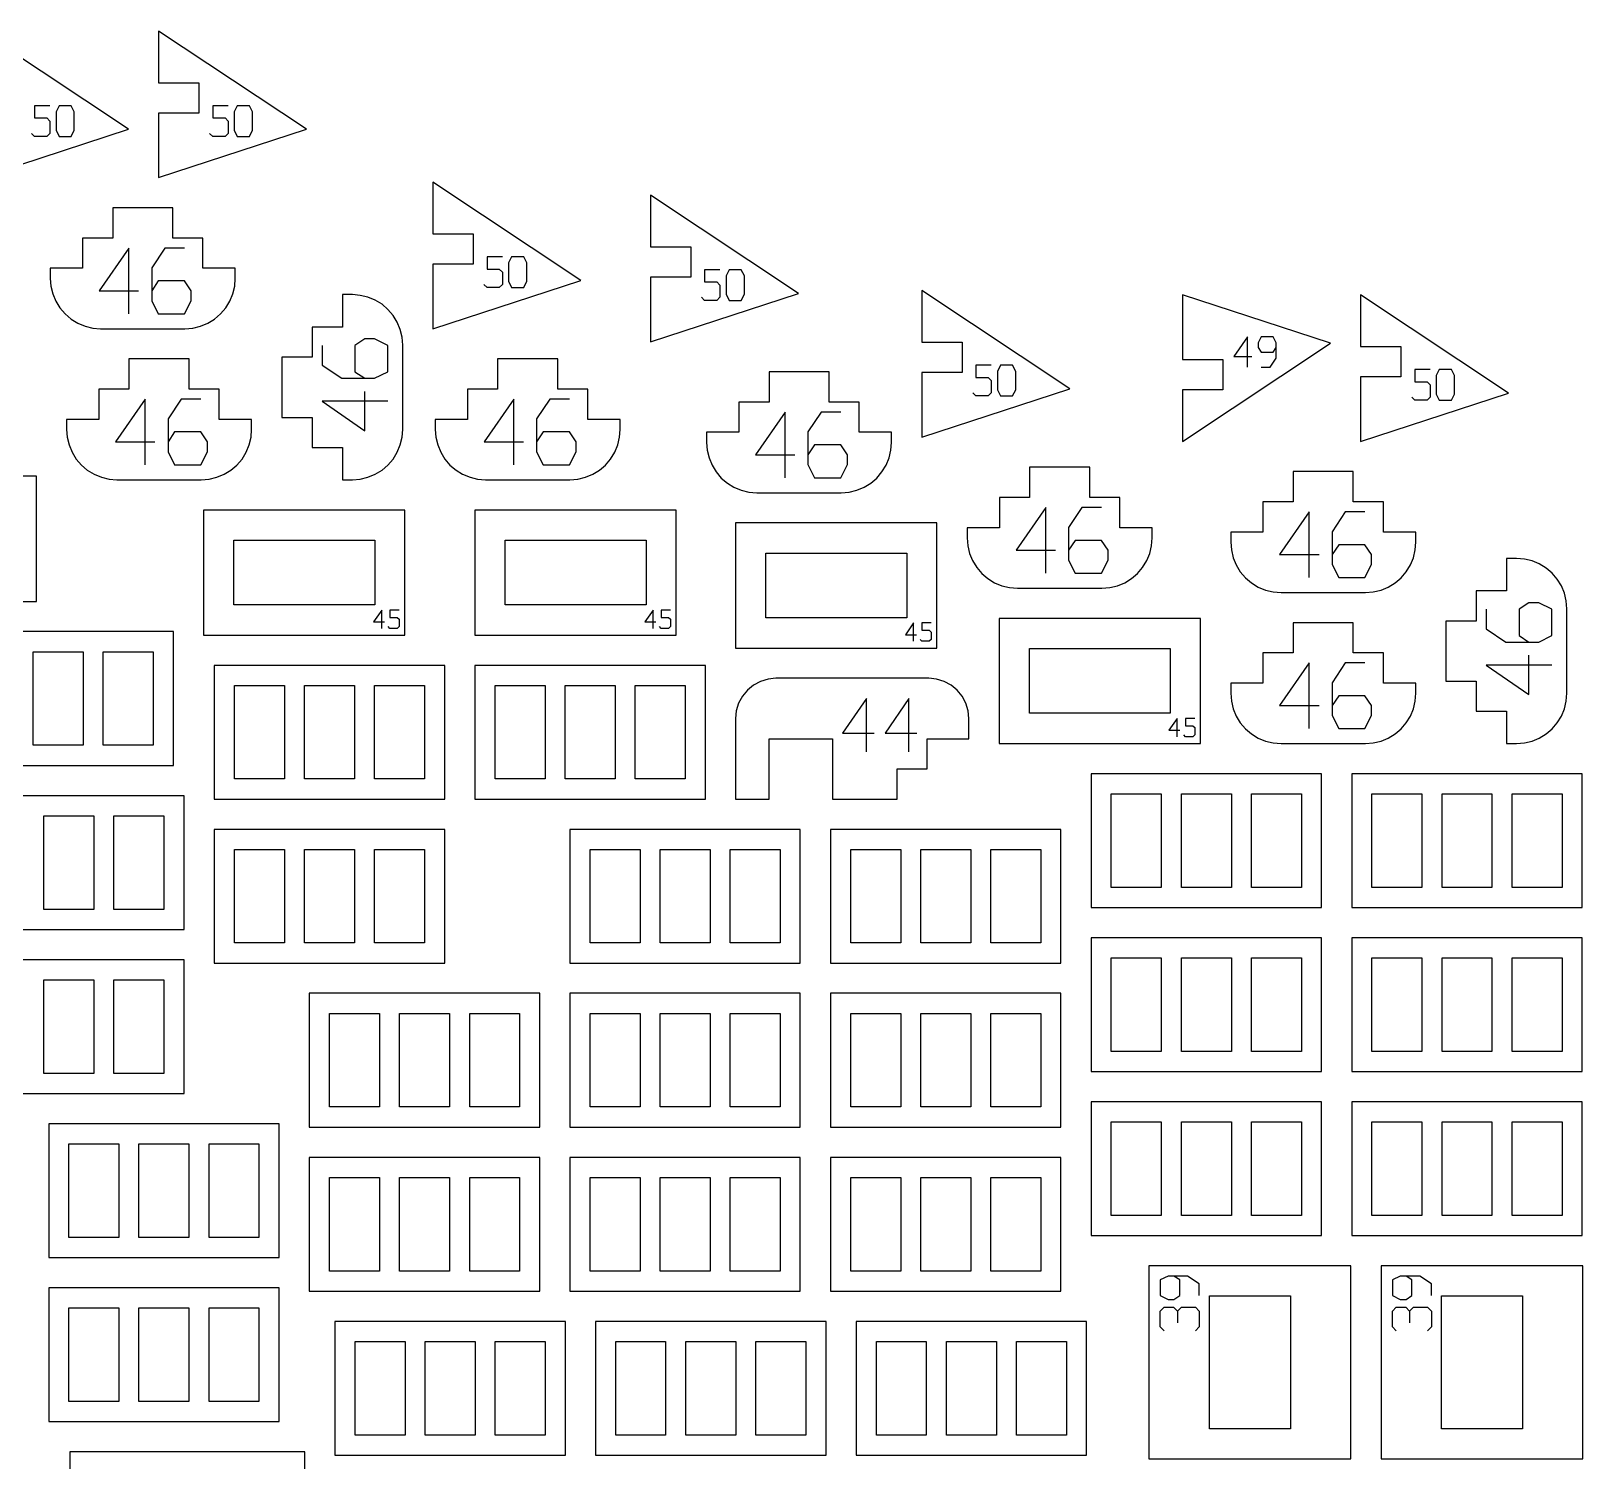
# Model space of a CAD drawing. Header units: millimetres. Extents: x 0 to 450, y 0 to 450.
# Drawn here: x 132.6 to 286.8, y 101.6 to 243.6 of the extents above; entities that cross this region are included whole.
import ezdxf

# ---------------------------------------------------------------- set-up
doc = ezdxf.new("R2010")
doc.units = ezdxf.units.MM
doc.layers.add('CUT', color=1, linetype='Continuous')
doc.layers.add('ENGRAVE', color=5, linetype='Continuous')

msp = doc.modelspace()

# ---------------------------------------------------------------- linework, layer by layer
at = {"layer": 'CUT'}
for p, q in [((142.31, 233.85), (127.61, 243.61)), ((145.31, 243.61), (145.31, 238.47)), ((160.01, 233.85), (145.31, 243.61)), ((145.31, 238.47), (149.31, 238.47)), ((149.31, 238.47), (149.31, 235.47)), ((145.31, 235.47), (145.31, 229.05)), ((149.31, 235.47), (145.31, 235.47)), ((127.61, 229.05), (142.31, 233.85)), ((145.31, 229.05), (160.01, 233.85)), ((172.56, 228.61), (172.56, 223.46)), ((187.26, 218.85), (172.56, 228.61)), ((194.17, 227.32), (194.17, 222.18)), ((208.87, 217.56), (194.17, 227.32)), ((140.75, 226.05), (140.75, 223.05)), ((146.72, 226.05), (140.75, 226.05)), ((146.72, 223.05), (146.72, 226.05)), ((137.75, 223.05), (137.75, 220.05)), ((140.75, 223.05), (137.75, 223.05)), ((149.72, 223.05), (146.72, 223.05)), ((149.72, 220.05), (149.72, 223.05)), ((172.56, 223.46), (176.56, 223.46)), ((176.56, 223.46), (176.56, 220.46)), ((194.17, 222.18), (198.17, 222.18)), ((198.17, 222.18), (198.17, 219.18)), ((172.56, 220.46), (172.56, 214.05)), ((176.56, 220.46), (172.56, 220.46)), ((134.55, 220.05), (134.55, 219.05)), ((137.75, 220.05), (134.55, 220.05)), ((134.55, 219.05), (134.61, 218.26)), ((152.93, 220.05), (149.72, 220.05)), ((152.87, 218.26), (152.93, 219.05)), ((152.93, 219.05), (152.93, 220.05)), ((194.17, 219.18), (194.17, 212.76)), ((198.17, 219.18), (194.17, 219.18)), ((134.61, 218.26), (134.8, 217.5)), ((134.8, 217.5), (135.1, 216.78)), ((152.39, 216.78), (152.69, 217.5)), ((152.69, 217.5), (152.87, 218.26)), ((164.56, 217.43), (163.56, 217.43)), ((163.56, 217.43), (163.56, 214.21)), ((165.34, 217.36), (164.56, 217.43)), ((166.1, 217.18), (165.34, 217.36)), ((172.56, 214.05), (187.26, 218.85)), ((194.17, 212.76), (208.87, 217.56)), ((221.12, 217.84), (221.12, 212.7)), ((235.82, 208.08), (221.12, 217.84)), ((247, 217.41), (247, 210.99)), ((261.7, 212.61), (247, 217.41)), ((264.7, 217.41), (264.7, 212.27)), ((279.4, 207.66), (264.7, 217.41)), ((135.1, 216.78), (135.51, 216.11)), ((135.51, 216.11), (136.02, 215.51)), ((151.47, 215.51), (151.98, 216.11)), ((151.98, 216.11), (152.39, 216.78)), ((166.83, 216.88), (166.1, 217.18)), ((167.5, 216.47), (166.83, 216.88)), ((168.09, 215.96), (167.5, 216.47)), ((168.6, 215.36), (168.09, 215.96)), ((136.02, 215.51), (136.61, 215)), ((136.61, 215), (137.28, 214.59)), ((137.28, 214.59), (138.01, 214.29)), ((138.01, 214.29), (138.77, 214.11)), ((148.71, 214.11), (149.48, 214.29)), ((149.48, 214.29), (150.2, 214.59)), ((150.2, 214.59), (150.87, 215)), ((150.87, 215), (151.47, 215.51)), ((169.01, 214.69), (168.6, 215.36)), ((169.31, 213.97), (169.01, 214.69)), ((138.77, 214.11), (139.55, 214.05)), ((139.55, 214.05), (147.93, 214.05)), ((147.93, 214.05), (148.71, 214.11)), ((163.56, 214.21), (160.56, 214.21)), ((160.56, 214.21), (160.56, 211.21)), ((169.5, 213.21), (169.31, 213.97)), ((169.56, 212.42), (169.5, 213.21)), ((160.56, 211.21), (157.55, 211.21)), ((157.55, 211.21), (157.55, 205.24)), ((169.56, 204.04), (169.56, 212.42)), ((221.12, 212.7), (225.12, 212.7)), ((225.12, 212.7), (225.12, 209.7)), ((247, 202.85), (261.7, 212.61)), ((264.7, 212.27), (268.7, 212.27)), ((268.7, 212.27), (268.7, 209.27)), ((142.37, 211.05), (142.37, 208.05)), ((148.34, 211.05), (142.37, 211.05)), ((148.34, 208.05), (148.34, 211.05)), ((178.98, 211.05), (178.98, 208.05)), ((184.95, 211.05), (178.98, 211.05)), ((184.95, 208.05), (184.95, 211.05)), ((205.94, 209.76), (205.94, 206.76)), ((211.9, 209.76), (205.94, 209.76)), ((211.9, 206.76), (211.9, 209.76)), ((221.12, 209.7), (221.12, 203.28)), ((225.12, 209.7), (221.12, 209.7)), ((247, 210.99), (251, 210.99)), ((251, 210.99), (251, 207.99)), ((264.7, 209.27), (264.7, 202.85)), ((268.7, 209.27), (264.7, 209.27)), ((139.37, 208.05), (139.37, 205.04)), ((142.37, 208.05), (139.37, 208.05)), ((151.34, 208.05), (148.34, 208.05)), ((151.34, 205.04), (151.34, 208.05)), ((175.98, 208.05), (175.98, 205.04)), ((178.98, 208.05), (175.98, 208.05)), ((187.95, 208.05), (184.95, 208.05)), ((187.95, 205.04), (187.95, 208.05)), ((202.93, 206.76), (202.93, 203.76)), ((205.94, 206.76), (202.93, 206.76)), ((214.9, 206.76), (211.9, 206.76)), ((214.9, 203.76), (214.9, 206.76)), ((221.12, 203.28), (235.82, 208.08)), ((247, 207.99), (247, 202.85)), ((251, 207.99), (247, 207.99)), ((264.7, 202.85), (279.4, 207.66)), ((136.17, 205.04), (136.17, 204.04)), ((139.37, 205.04), (136.17, 205.04)), ((154.55, 205.04), (151.34, 205.04)), ((154.55, 204.04), (154.55, 205.04)), ((157.55, 205.24), (160.56, 205.24)), ((160.56, 205.24), (160.56, 202.24)), ((172.78, 205.04), (172.78, 204.04)), ((175.98, 205.04), (172.78, 205.04)), ((191.17, 205.04), (187.95, 205.04)), ((191.17, 204.04), (191.17, 205.04)), ((136.17, 204.04), (136.23, 203.26)), ((154.49, 203.26), (154.55, 204.04)), ((169.5, 203.26), (169.56, 204.04)), ((172.78, 204.04), (172.85, 203.26)), ((191.1, 203.26), (191.17, 204.04)), ((199.73, 203.76), (199.73, 202.76)), ((202.93, 203.76), (199.73, 203.76)), ((218.12, 203.76), (214.9, 203.76)), ((218.12, 202.76), (218.12, 203.76)), ((136.23, 203.26), (136.42, 202.5)), ((136.42, 202.5), (136.72, 201.77)), ((154.01, 201.77), (154.31, 202.5)), ((154.31, 202.5), (154.49, 203.26)), ((160.56, 202.24), (163.56, 202.24)), ((163.56, 202.24), (163.56, 199.04)), ((169.01, 201.77), (169.31, 202.5)), ((169.31, 202.5), (169.5, 203.26)), ((172.85, 203.26), (173.03, 202.5)), ((173.03, 202.5), (173.33, 201.77)), ((190.62, 201.77), (190.92, 202.5)), ((190.92, 202.5), (191.1, 203.26)), ((199.73, 202.76), (199.8, 201.98)), ((199.8, 201.98), (199.98, 201.21)), ((217.87, 201.21), (218.05, 201.98)), ((218.05, 201.98), (218.12, 202.76)), ((136.72, 201.77), (137.13, 201.1)), ((137.13, 201.1), (137.64, 200.51)), ((137.64, 200.51), (138.23, 200)), ((152.49, 200), (153.09, 200.51)), ((153.09, 200.51), (153.6, 201.1)), ((153.6, 201.1), (154.01, 201.77)), ((167.5, 200), (168.09, 200.51)), ((168.09, 200.51), (168.6, 201.1)), ((168.6, 201.1), (169.01, 201.77)), ((173.33, 201.77), (173.74, 201.1)), ((173.74, 201.1), (174.25, 200.51)), ((174.25, 200.51), (174.85, 200)), ((189.1, 200), (189.7, 200.51)), ((189.7, 200.51), (190.21, 201.1)), ((190.21, 201.1), (190.62, 201.77)), ((199.98, 201.21), (200.28, 200.49)), ((200.28, 200.49), (200.69, 199.82)), ((217.16, 199.82), (217.57, 200.49)), ((217.57, 200.49), (217.87, 201.21)), ((133.17, 199.39), (113.17, 199.39)), ((133.17, 186.96), (133.17, 199.39)), ((138.23, 200), (138.9, 199.59)), ((138.9, 199.59), (139.63, 199.29)), ((139.63, 199.29), (140.39, 199.1)), ((140.39, 199.1), (141.17, 199.04)), ((141.17, 199.04), (149.55, 199.04)), ((149.55, 199.04), (150.34, 199.1)), ((150.34, 199.1), (151.1, 199.29)), ((151.1, 199.29), (151.82, 199.59)), ((151.82, 199.59), (152.49, 200)), ((163.56, 199.04), (164.56, 199.04)), ((164.56, 199.04), (165.34, 199.11)), ((165.34, 199.11), (166.1, 199.29)), ((166.1, 199.29), (166.83, 199.59)), ((166.83, 199.59), (167.5, 200)), ((174.85, 200), (175.51, 199.59)), ((175.51, 199.59), (176.24, 199.29)), ((176.24, 199.29), (177, 199.1)), ((177, 199.1), (177.78, 199.04)), ((177.78, 199.04), (186.16, 199.04)), ((186.16, 199.04), (186.95, 199.1)), ((186.95, 199.1), (187.71, 199.29)), ((187.71, 199.29), (188.44, 199.59)), ((188.44, 199.59), (189.1, 200)), ((200.69, 199.82), (201.2, 199.22)), ((201.2, 199.22), (201.8, 198.71)), ((216.05, 198.71), (216.65, 199.22)), ((216.65, 199.22), (217.16, 199.82)), ((231.82, 200.28), (231.82, 197.28)), ((237.79, 200.28), (231.82, 200.28)), ((237.79, 197.28), (237.79, 200.28)), ((258, 199.85), (258, 196.85)), ((263.97, 199.85), (258, 199.85)), ((263.97, 196.85), (263.97, 199.85)), ((201.8, 198.71), (202.46, 198.3)), ((202.46, 198.3), (203.19, 198)), ((203.19, 198), (203.95, 197.82)), ((203.95, 197.82), (204.74, 197.76)), ((204.74, 197.76), (213.12, 197.76)), ((213.12, 197.76), (213.9, 197.82)), ((213.9, 197.82), (214.66, 198)), ((214.66, 198), (215.39, 198.3)), ((215.39, 198.3), (216.05, 198.71)), ((149.78, 196.04), (149.78, 183.61)), ((169.78, 196.04), (149.78, 196.04)), ((169.78, 183.61), (169.78, 196.04)), ((176.73, 196.04), (176.73, 183.61)), ((196.73, 196.04), (176.73, 196.04)), ((196.73, 183.61), (196.73, 196.04)), ((228.82, 197.28), (228.82, 194.28)), ((231.82, 197.28), (228.82, 197.28)), ((240.79, 197.28), (237.79, 197.28)), ((240.79, 194.28), (240.79, 197.28)), ((255, 196.85), (255, 193.85)), ((258, 196.85), (255, 196.85)), ((266.97, 196.85), (263.97, 196.85)), ((266.97, 193.85), (266.97, 196.85)), ((202.62, 194.76), (202.62, 182.33)), ((222.62, 194.76), (202.62, 194.76)), ((222.62, 182.33), (222.62, 194.76)), ((225.62, 194.28), (225.62, 193.28)), ((228.82, 194.28), (225.62, 194.28)), ((244, 194.28), (240.79, 194.28)), ((244, 193.28), (244, 194.28)), ((152.78, 186.61), (152.78, 193.04)), ((152.78, 193.04), (166.78, 193.04)), ((166.78, 193.04), (166.78, 186.61)), ((179.73, 186.61), (179.73, 193.04)), ((179.73, 193.04), (193.73, 193.04)), ((193.73, 193.04), (193.73, 186.61)), ((225.62, 193.28), (225.68, 192.49)), ((243.94, 192.49), (244, 193.28)), ((251.8, 193.85), (251.8, 192.85)), ((255, 193.85), (251.8, 193.85)), ((251.8, 192.85), (251.86, 192.07)), ((270.18, 193.85), (266.97, 193.85)), ((270.12, 192.07), (270.18, 192.85)), ((270.18, 192.85), (270.18, 193.85)), ((205.62, 185.33), (205.62, 191.76)), ((205.62, 191.76), (219.62, 191.76)), ((219.62, 191.76), (219.62, 185.33)), ((225.68, 192.49), (225.86, 191.73)), ((225.86, 191.73), (226.16, 191.01)), ((243.46, 191.01), (243.76, 191.73)), ((243.76, 191.73), (243.94, 192.49)), ((251.86, 192.07), (252.04, 191.3)), ((252.04, 191.3), (252.34, 190.58)), ((269.64, 190.58), (269.94, 191.3)), ((269.94, 191.3), (270.12, 192.07)), ((280.18, 191.23), (279.18, 191.23)), ((279.18, 191.23), (279.18, 188.01)), ((280.97, 191.17), (280.18, 191.23)), ((281.73, 190.98), (280.97, 191.17)), ((226.16, 191.01), (226.57, 190.34)), ((226.57, 190.34), (227.08, 189.74)), ((227.08, 189.74), (227.68, 189.23)), ((241.94, 189.23), (242.54, 189.74)), ((242.54, 189.74), (243.05, 190.34)), ((243.05, 190.34), (243.46, 191.01)), ((252.34, 190.58), (252.75, 189.91)), ((252.75, 189.91), (253.26, 189.31)), ((268.72, 189.31), (269.23, 189.91)), ((269.23, 189.91), (269.64, 190.58)), ((282.45, 190.68), (281.73, 190.98)), ((283.12, 190.27), (282.45, 190.68)), ((283.72, 189.76), (283.12, 190.27)), ((284.23, 189.17), (283.72, 189.76)), ((227.68, 189.23), (228.35, 188.82)), ((228.35, 188.82), (229.08, 188.52)), ((229.08, 188.52), (229.84, 188.34)), ((229.84, 188.34), (230.62, 188.28)), ((230.62, 188.28), (239, 188.28)), ((239, 188.28), (239.78, 188.34)), ((239.78, 188.34), (240.55, 188.52)), ((240.55, 188.52), (241.27, 188.82)), ((241.27, 188.82), (241.94, 189.23)), ((253.26, 189.31), (253.86, 188.8)), ((253.86, 188.8), (254.53, 188.39)), ((254.53, 188.39), (255.26, 188.09)), ((255.26, 188.09), (256.02, 187.91)), ((265.96, 187.91), (266.73, 188.09)), ((266.73, 188.09), (267.45, 188.39)), ((267.45, 188.39), (268.12, 188.8)), ((268.12, 188.8), (268.72, 189.31)), ((284.64, 188.5), (284.23, 189.17)), ((284.94, 187.77), (284.64, 188.5)), ((113.17, 186.96), (133.17, 186.96)), ((166.78, 186.61), (152.78, 186.61)), ((193.73, 186.61), (179.73, 186.61)), ((256.02, 187.91), (256.8, 187.85)), ((256.8, 187.85), (265.18, 187.85)), ((265.18, 187.85), (265.96, 187.91)), ((279.18, 188.01), (276.18, 188.01)), ((276.18, 188.01), (276.18, 185.01)), ((285.12, 187.01), (284.94, 187.77)), ((285.18, 186.23), (285.12, 187.01)), ((219.62, 185.33), (205.62, 185.33)), ((228.8, 185.28), (228.8, 172.85)), ((248.8, 185.28), (228.8, 185.28)), ((248.8, 172.85), (248.8, 185.28)), ((276.18, 185.01), (273.18, 185.01)), ((273.18, 185.01), (273.18, 179.05)), ((285.18, 177.85), (285.18, 186.23)), ((146.78, 183.96), (123.89, 183.96)), ((146.78, 170.67), (146.78, 183.96)), ((149.78, 183.61), (169.78, 183.61)), ((176.73, 183.61), (196.73, 183.61)), ((258, 184.85), (258, 181.85)), ((263.97, 184.85), (258, 184.85)), ((263.97, 181.85), (263.97, 184.85)), ((132.86, 181.96), (137.82, 181.96)), ((132.86, 172.67), (132.86, 181.96)), ((137.82, 181.96), (137.82, 172.67)), ((139.82, 181.96), (144.78, 181.96)), ((139.82, 172.67), (139.82, 181.96)), ((144.78, 181.96), (144.78, 172.67)), ((202.62, 182.33), (222.62, 182.33)), ((231.8, 175.85), (231.8, 182.28)), ((231.8, 182.28), (245.8, 182.28)), ((245.8, 182.28), (245.8, 175.85)), ((173.73, 180.61), (150.84, 180.61)), ((150.84, 180.61), (150.84, 167.32)), ((173.73, 167.32), (173.73, 180.61)), ((199.62, 180.61), (176.73, 180.61)), ((176.73, 180.61), (176.73, 167.32)), ((199.62, 167.32), (199.62, 180.61)), ((255, 181.85), (255, 178.85)), ((258, 181.85), (255, 181.85)), ((266.97, 181.85), (263.97, 181.85)), ((266.97, 178.85), (266.97, 181.85)), ((205.09, 179.02), (204.39, 178.65)), ((205.84, 179.25), (205.09, 179.02)), ((206.62, 179.33), (205.84, 179.25)), ((221.8, 179.33), (206.62, 179.33)), ((222.58, 179.25), (221.8, 179.33)), ((223.33, 179.02), (222.58, 179.25)), ((224.02, 178.65), (223.33, 179.02)), ((251.8, 178.85), (251.8, 177.85)), ((255, 178.85), (251.8, 178.85)), ((270.18, 178.85), (266.97, 178.85)), ((270.18, 177.85), (270.18, 178.85)), ((273.18, 179.05), (276.18, 179.05)), ((276.18, 179.05), (276.18, 176.05)), ((152.85, 178.61), (157.81, 178.61)), ((152.85, 169.33), (152.85, 178.61)), ((157.81, 178.61), (157.81, 169.33)), ((159.81, 178.61), (164.77, 178.61)), ((159.81, 169.33), (159.81, 178.61)), ((164.77, 178.61), (164.77, 169.33)), ((166.77, 178.61), (171.73, 178.61)), ((166.77, 169.33), (166.77, 178.61)), ((171.73, 178.61), (171.73, 169.33)), ((178.73, 178.61), (183.69, 178.61)), ((178.73, 169.33), (178.73, 178.61)), ((183.69, 178.61), (183.69, 169.33)), ((185.69, 178.61), (190.65, 178.61)), ((185.69, 169.33), (185.69, 178.61)), ((190.65, 178.61), (190.65, 169.33)), ((192.65, 178.61), (197.62, 178.61)), ((192.65, 169.33), (192.65, 178.61)), ((197.62, 178.61), (197.62, 169.33)), ((203.29, 177.55), (202.92, 176.86)), ((203.79, 178.16), (203.29, 177.55)), ((204.39, 178.65), (203.79, 178.16)), ((224.62, 178.16), (224.02, 178.65)), ((225.12, 177.55), (224.62, 178.16)), ((225.49, 176.86), (225.12, 177.55)), ((251.8, 177.85), (251.86, 177.06)), ((270.12, 177.06), (270.18, 177.85)), ((285.12, 177.06), (285.18, 177.85)), ((202.69, 176.11), (202.62, 175.33)), ((202.92, 176.86), (202.69, 176.11)), ((225.72, 176.11), (225.49, 176.86)), ((225.8, 175.33), (225.72, 176.11)), ((245.8, 175.85), (231.8, 175.85)), ((251.86, 177.06), (252.04, 176.3)), ((252.04, 176.3), (252.34, 175.58)), ((269.64, 175.58), (269.94, 176.3)), ((269.94, 176.3), (270.12, 177.06)), ((276.18, 176.05), (279.18, 176.05)), ((279.18, 176.05), (279.18, 172.85)), ((284.64, 175.58), (284.94, 176.3)), ((284.94, 176.3), (285.12, 177.06)), ((202.62, 175.33), (202.62, 167.32)), ((225.8, 173.33), (225.8, 175.33)), ((252.34, 175.58), (252.75, 174.91)), ((252.75, 174.91), (253.26, 174.31)), ((253.26, 174.31), (253.86, 173.8)), ((268.12, 173.8), (268.72, 174.31)), ((268.72, 174.31), (269.23, 174.91)), ((269.23, 174.91), (269.64, 175.58)), ((283.12, 173.8), (283.72, 174.31)), ((283.72, 174.31), (284.23, 174.91)), ((284.23, 174.91), (284.64, 175.58)), ((137.82, 172.67), (132.86, 172.67)), ((144.78, 172.67), (139.82, 172.67)), ((205.96, 167.32), (205.96, 173.33)), ((205.96, 173.33), (212.23, 173.33)), ((212.23, 173.33), (212.23, 167.32)), ((221.66, 170.32), (221.66, 173.33)), ((221.66, 173.33), (225.8, 173.33)), ((228.8, 172.85), (248.8, 172.85)), ((253.86, 173.8), (254.53, 173.39)), ((254.53, 173.39), (255.26, 173.09)), ((255.26, 173.09), (256.02, 172.91)), ((256.02, 172.91), (256.8, 172.85)), ((256.8, 172.85), (265.18, 172.85)), ((265.18, 172.85), (265.96, 172.91)), ((265.96, 172.91), (266.73, 173.09)), ((266.73, 173.09), (267.45, 173.39)), ((267.45, 173.39), (268.12, 173.8)), ((279.18, 172.85), (280.18, 172.85)), ((280.18, 172.85), (280.97, 172.91)), ((280.97, 172.91), (281.73, 173.09)), ((281.73, 173.09), (282.45, 173.39)), ((282.45, 173.39), (283.12, 173.8)), ((123.89, 170.67), (146.78, 170.67)), ((218.66, 167.32), (218.66, 170.32)), ((218.66, 170.32), (221.66, 170.32)), ((260.83, 169.85), (237.94, 169.85)), ((237.94, 169.85), (237.94, 156.56)), ((260.83, 156.56), (260.83, 169.85)), ((286.71, 169.85), (263.83, 169.85)), ((263.83, 169.85), (263.83, 156.56)), ((286.71, 156.56), (286.71, 169.85)), ((157.81, 169.33), (152.85, 169.33)), ((164.77, 169.33), (159.81, 169.33)), ((171.73, 169.33), (166.77, 169.33)), ((183.69, 169.33), (178.73, 169.33)), ((190.65, 169.33), (185.69, 169.33)), ((197.62, 169.33), (192.65, 169.33)), ((147.84, 167.67), (124.96, 167.67)), ((147.84, 154.38), (147.84, 167.67)), ((150.84, 167.32), (173.73, 167.32)), ((176.73, 167.32), (199.62, 167.32)), ((202.62, 167.32), (205.96, 167.32)), ((212.23, 167.32), (218.66, 167.32)), ((239.94, 167.85), (244.9, 167.85)), ((239.94, 158.56), (239.94, 167.85)), ((244.9, 167.85), (244.9, 158.56)), ((246.9, 167.85), (251.86, 167.85)), ((246.9, 158.56), (246.9, 167.85)), ((251.86, 167.85), (251.86, 158.56)), ((253.86, 167.85), (258.83, 167.85)), ((253.86, 158.56), (253.86, 167.85)), ((258.83, 167.85), (258.83, 158.56)), ((265.83, 167.85), (270.79, 167.85)), ((265.83, 158.56), (265.83, 167.85)), ((270.79, 167.85), (270.79, 158.56)), ((272.79, 167.85), (277.75, 167.85)), ((272.79, 158.56), (272.79, 167.85)), ((277.75, 167.85), (277.75, 158.56)), ((279.75, 167.85), (284.71, 167.85)), ((279.75, 158.56), (279.75, 167.85)), ((284.71, 167.85), (284.71, 158.56)), ((133.92, 156.38), (133.92, 165.67)), ((133.92, 165.67), (138.88, 165.67)), ((138.88, 165.67), (138.88, 156.38)), ((140.88, 156.38), (140.88, 165.67)), ((140.88, 165.67), (145.84, 165.67)), ((145.84, 165.67), (145.84, 156.38)), ((150.84, 164.32), (150.84, 151.04)), ((173.73, 164.32), (150.84, 164.32)), ((173.73, 151.04), (173.73, 164.32)), ((186.17, 164.32), (186.17, 151.04)), ((209.05, 164.32), (186.17, 164.32)), ((209.05, 151.04), (209.05, 164.32)), ((212.05, 164.32), (212.05, 151.04)), ((234.94, 164.32), (212.05, 164.32)), ((234.94, 151.04), (234.94, 164.32)), ((152.85, 153.04), (152.85, 162.32)), ((152.85, 162.32), (157.81, 162.32)), ((157.81, 162.32), (157.81, 153.04)), ((159.81, 153.04), (159.81, 162.32)), ((159.81, 162.32), (164.77, 162.32)), ((164.77, 162.32), (164.77, 153.04)), ((166.77, 153.04), (166.77, 162.32)), ((166.77, 162.32), (171.73, 162.32)), ((171.73, 162.32), (171.73, 153.04)), ((188.17, 153.04), (188.17, 162.32)), ((188.17, 162.32), (193.13, 162.32)), ((193.13, 162.32), (193.13, 153.04)), ((195.13, 153.04), (195.13, 162.32)), ((195.13, 162.32), (200.09, 162.32)), ((200.09, 162.32), (200.09, 153.04)), ((202.09, 153.04), (202.09, 162.32)), ((202.09, 162.32), (207.05, 162.32)), ((207.05, 162.32), (207.05, 153.04)), ((214.06, 153.04), (214.06, 162.32)), ((214.06, 162.32), (219.02, 162.32)), ((219.02, 162.32), (219.02, 153.04)), ((221.02, 153.04), (221.02, 162.32)), ((221.02, 162.32), (225.98, 162.32)), ((225.98, 162.32), (225.98, 153.04)), ((227.98, 153.04), (227.98, 162.32)), ((227.98, 162.32), (232.94, 162.32)), ((232.94, 162.32), (232.94, 153.04)), ((244.9, 158.56), (239.94, 158.56)), ((251.86, 158.56), (246.9, 158.56)), ((258.83, 158.56), (253.86, 158.56)), ((270.79, 158.56), (265.83, 158.56)), ((277.75, 158.56), (272.79, 158.56)), ((284.71, 158.56), (279.75, 158.56)), ((138.88, 156.38), (133.92, 156.38)), ((145.84, 156.38), (140.88, 156.38)), ((237.94, 156.56), (260.83, 156.56)), ((263.83, 156.56), (286.71, 156.56)), ((124.96, 154.38), (147.84, 154.38)), ((157.81, 153.04), (152.85, 153.04)), ((164.77, 153.04), (159.81, 153.04)), ((171.73, 153.04), (166.77, 153.04)), ((193.13, 153.04), (188.17, 153.04)), ((200.09, 153.04), (195.13, 153.04)), ((207.05, 153.04), (202.09, 153.04)), ((219.02, 153.04), (214.06, 153.04)), ((225.98, 153.04), (221.02, 153.04)), ((232.94, 153.04), (227.98, 153.04)), ((237.94, 153.56), (237.94, 140.27)), ((260.83, 153.56), (237.94, 153.56)), ((260.83, 140.27), (260.83, 153.56)), ((263.83, 153.56), (263.83, 140.27)), ((286.71, 153.56), (263.83, 153.56)), ((286.71, 140.27), (286.71, 153.56)), ((147.84, 151.38), (124.96, 151.38)), ((147.84, 138.09), (147.84, 151.38)), ((239.94, 142.27), (239.94, 151.56)), ((239.94, 151.56), (244.9, 151.56)), ((244.9, 151.56), (244.9, 142.27)), ((246.9, 142.27), (246.9, 151.56)), ((246.9, 151.56), (251.86, 151.56)), ((251.86, 151.56), (251.86, 142.27)), ((253.86, 142.27), (253.86, 151.56)), ((253.86, 151.56), (258.83, 151.56)), ((258.83, 151.56), (258.83, 142.27)), ((265.83, 142.27), (265.83, 151.56)), ((265.83, 151.56), (270.79, 151.56)), ((270.79, 151.56), (270.79, 142.27)), ((272.79, 142.27), (272.79, 151.56)), ((272.79, 151.56), (277.75, 151.56)), ((277.75, 151.56), (277.75, 142.27)), ((279.75, 142.27), (279.75, 151.56)), ((279.75, 151.56), (284.71, 151.56)), ((284.71, 151.56), (284.71, 142.27)), ((150.84, 151.04), (173.73, 151.04)), ((186.17, 151.04), (209.05, 151.04)), ((212.05, 151.04), (234.94, 151.04)), ((133.92, 140.09), (133.92, 149.38)), ((133.92, 149.38), (138.88, 149.38)), ((138.88, 149.38), (138.88, 140.09)), ((140.88, 140.09), (140.88, 149.38)), ((140.88, 149.38), (145.84, 149.38)), ((145.84, 149.38), (145.84, 140.09)), ((160.28, 148.04), (160.28, 134.75)), ((183.17, 148.04), (160.28, 148.04)), ((183.17, 134.75), (183.17, 148.04)), ((186.17, 148.04), (186.17, 134.75)), ((209.05, 148.04), (186.17, 148.04)), ((209.05, 134.75), (209.05, 148.04)), ((212.05, 148.04), (212.05, 134.75)), ((234.94, 148.04), (212.05, 148.04)), ((234.94, 134.75), (234.94, 148.04)), ((162.28, 136.75), (162.28, 146.04)), ((162.28, 146.04), (167.25, 146.04)), ((167.25, 146.04), (167.25, 136.75)), ((169.25, 136.75), (169.25, 146.04)), ((169.25, 146.04), (174.21, 146.04)), ((174.21, 146.04), (174.21, 136.75)), ((176.21, 136.75), (176.21, 146.04)), ((176.21, 146.04), (181.17, 146.04)), ((181.17, 146.04), (181.17, 136.75)), ((188.17, 136.75), (188.17, 146.03)), ((188.17, 146.03), (193.13, 146.03)), ((193.13, 146.03), (193.13, 136.75)), ((195.13, 136.75), (195.13, 146.03)), ((195.13, 146.03), (200.09, 146.03)), ((200.09, 146.03), (200.09, 136.75)), ((202.09, 136.75), (202.09, 146.03)), ((202.09, 146.03), (207.05, 146.03)), ((207.05, 146.03), (207.05, 136.75)), ((214.06, 136.75), (214.06, 146.03)), ((214.06, 146.03), (219.02, 146.03)), ((219.02, 146.03), (219.02, 136.75)), ((221.02, 136.75), (221.02, 146.03)), ((221.02, 146.03), (225.98, 146.03)), ((225.98, 146.03), (225.98, 136.75)), ((227.98, 136.75), (227.98, 146.03)), ((227.98, 146.03), (232.94, 146.03)), ((232.94, 146.03), (232.94, 136.75)), ((244.9, 142.27), (239.94, 142.27)), ((251.86, 142.27), (246.9, 142.27)), ((258.83, 142.27), (253.86, 142.27)), ((270.79, 142.27), (265.83, 142.27)), ((277.75, 142.27), (272.79, 142.27)), ((284.71, 142.27), (279.75, 142.27)), ((138.88, 140.09), (133.92, 140.09)), ((145.84, 140.09), (140.88, 140.09)), ((237.94, 140.27), (260.83, 140.27)), ((263.83, 140.27), (286.71, 140.27)), ((124.96, 138.09), (147.84, 138.09)), ((237.94, 137.27), (237.94, 123.98)), ((260.83, 137.27), (237.94, 137.27)), ((260.83, 123.98), (260.83, 137.27)), ((263.83, 137.27), (263.83, 123.98)), ((286.71, 137.27), (263.83, 137.27)), ((286.71, 123.98), (286.71, 137.27)), ((167.25, 136.75), (162.28, 136.75)), ((174.21, 136.75), (169.25, 136.75)), ((181.17, 136.75), (176.21, 136.75)), ((193.13, 136.75), (188.17, 136.75)), ((200.09, 136.75), (195.13, 136.75)), ((207.05, 136.75), (202.09, 136.75)), ((219.02, 136.75), (214.06, 136.75)), ((225.98, 136.75), (221.02, 136.75)), ((232.94, 136.75), (227.98, 136.75)), ((134.4, 135.09), (134.4, 121.8)), ((157.28, 135.09), (134.4, 135.09)), ((157.28, 121.8), (157.28, 135.09)), ((160.28, 134.75), (183.17, 134.75)), ((186.17, 134.75), (209.05, 134.75)), ((212.05, 134.75), (234.94, 134.75)), ((239.94, 125.98), (239.94, 135.27)), ((239.94, 135.27), (244.9, 135.27)), ((244.9, 135.27), (244.9, 125.98)), ((246.9, 125.98), (246.9, 135.27)), ((246.9, 135.27), (251.86, 135.27)), ((251.86, 135.27), (251.86, 125.98)), ((253.86, 125.98), (253.86, 135.27)), ((253.86, 135.27), (258.83, 135.27)), ((258.83, 135.27), (258.83, 125.98)), ((265.83, 125.98), (265.83, 135.27)), ((265.83, 135.27), (270.79, 135.27)), ((270.79, 135.27), (270.79, 125.98)), ((272.79, 125.98), (272.79, 135.27)), ((272.79, 135.27), (277.75, 135.27)), ((277.75, 135.27), (277.75, 125.98)), ((279.75, 125.98), (279.75, 135.27)), ((279.75, 135.27), (284.71, 135.27)), ((284.71, 135.27), (284.71, 125.98)), ((136.4, 123.8), (136.4, 133.09)), ((136.4, 133.09), (141.36, 133.09)), ((141.36, 133.09), (141.36, 123.8)), ((143.36, 123.8), (143.36, 133.09)), ((143.36, 133.09), (148.32, 133.09)), ((148.32, 133.09), (148.32, 123.8)), ((150.32, 123.8), (150.32, 133.09)), ((150.32, 133.09), (155.28, 133.09)), ((155.28, 133.09), (155.28, 123.8)), ((160.28, 131.75), (160.28, 118.46)), ((183.17, 131.75), (160.28, 131.75)), ((183.17, 118.46), (183.17, 131.75)), ((186.17, 131.75), (186.17, 118.46)), ((209.05, 131.75), (186.17, 131.75)), ((209.05, 118.46), (209.05, 131.75)), ((212.05, 131.75), (212.05, 118.46)), ((234.94, 131.75), (212.05, 131.75)), ((234.94, 118.46), (234.94, 131.75)), ((162.28, 120.46), (162.28, 129.75)), ((162.28, 129.75), (167.25, 129.75)), ((167.25, 129.75), (167.25, 120.46)), ((169.25, 120.46), (169.25, 129.75)), ((169.25, 129.75), (174.21, 129.75)), ((174.21, 129.75), (174.21, 120.46)), ((176.21, 120.46), (176.21, 129.75)), ((176.21, 129.75), (181.17, 129.75)), ((181.17, 129.75), (181.17, 120.46)), ((188.17, 120.46), (188.17, 129.75)), ((188.17, 129.75), (193.13, 129.75)), ((193.13, 129.75), (193.13, 120.46)), ((195.13, 120.46), (195.13, 129.75)), ((195.13, 129.75), (200.09, 129.75)), ((200.09, 129.75), (200.09, 120.46)), ((202.09, 120.46), (202.09, 129.75)), ((202.09, 129.75), (207.05, 129.75)), ((207.05, 129.75), (207.05, 120.46)), ((214.06, 120.46), (214.06, 129.75)), ((214.06, 129.75), (219.02, 129.75)), ((219.02, 129.75), (219.02, 120.46)), ((221.02, 120.46), (221.02, 129.75)), ((221.02, 129.75), (225.98, 129.75)), ((225.98, 129.75), (225.98, 120.46)), ((227.98, 120.46), (227.98, 129.75)), ((227.98, 129.75), (232.94, 129.75)), ((232.94, 129.75), (232.94, 120.46)), ((244.9, 125.98), (239.94, 125.98)), ((251.86, 125.98), (246.9, 125.98)), ((258.83, 125.98), (253.86, 125.98)), ((270.79, 125.98), (265.83, 125.98)), ((277.75, 125.98), (272.79, 125.98)), ((284.71, 125.98), (279.75, 125.98)), ((141.36, 123.8), (136.4, 123.8)), ((148.32, 123.8), (143.36, 123.8)), ((155.28, 123.8), (150.32, 123.8)), ((237.94, 123.98), (260.83, 123.98)), ((263.83, 123.98), (286.71, 123.98)), ((134.4, 121.8), (157.28, 121.8)), ((167.25, 120.46), (162.28, 120.46)), ((174.21, 120.46), (169.25, 120.46)), ((181.17, 120.46), (176.21, 120.46)), ((193.13, 120.46), (188.17, 120.46)), ((200.09, 120.46), (195.13, 120.46)), ((207.05, 120.46), (202.09, 120.46)), ((219.02, 120.46), (214.06, 120.46)), ((225.98, 120.46), (221.02, 120.46)), ((232.94, 120.46), (227.98, 120.46)), ((263.73, 120.98), (243.68, 120.98)), ((243.68, 120.98), (243.68, 101.8)), ((263.73, 101.8), (263.73, 120.98)), ((286.78, 120.98), (266.73, 120.98)), ((266.73, 120.98), (266.73, 101.8)), ((286.78, 101.8), (286.78, 120.98)), ((134.4, 118.8), (134.4, 105.51)), ((157.28, 118.8), (134.4, 118.8)), ((157.28, 105.51), (157.28, 118.8)), ((160.28, 118.46), (183.17, 118.46)), ((186.17, 118.46), (209.05, 118.46)), ((212.05, 118.46), (234.94, 118.46)), ((249.68, 117.98), (257.73, 117.98)), ((249.68, 104.8), (249.68, 117.98)), ((257.73, 117.98), (257.73, 104.8)), ((272.73, 117.98), (280.79, 117.98)), ((272.73, 104.8), (272.73, 117.98)), ((280.79, 117.98), (280.79, 104.8)), ((136.4, 107.51), (136.4, 116.8)), ((136.4, 116.8), (141.36, 116.8)), ((141.36, 116.8), (141.36, 107.51)), ((143.36, 107.51), (143.36, 116.8)), ((143.36, 116.8), (148.32, 116.8)), ((148.32, 116.8), (148.32, 107.51)), ((150.32, 107.51), (150.32, 116.8)), ((150.32, 116.8), (155.28, 116.8)), ((155.28, 116.8), (155.28, 107.51)), ((162.83, 115.46), (162.83, 102.17)), ((185.71, 115.46), (162.83, 115.46)), ((185.71, 102.17), (185.71, 115.46)), ((188.71, 115.46), (188.71, 102.17)), ((211.6, 115.46), (188.71, 115.46)), ((211.6, 102.17), (211.6, 115.46)), ((214.6, 115.46), (214.6, 102.17)), ((237.48, 115.46), (214.6, 115.46)), ((237.48, 102.17), (237.48, 115.46)), ((164.83, 104.17), (164.83, 113.46)), ((164.83, 113.46), (169.79, 113.46)), ((169.79, 113.46), (169.79, 104.17)), ((171.79, 104.17), (171.79, 113.46)), ((171.79, 113.46), (176.75, 113.46)), ((176.75, 113.46), (176.75, 104.17)), ((178.75, 104.17), (178.75, 113.46)), ((178.75, 113.46), (183.71, 113.46)), ((183.71, 113.46), (183.71, 104.17)), ((190.71, 104.17), (190.71, 113.46)), ((190.71, 113.46), (195.67, 113.46)), ((195.67, 113.46), (195.67, 104.17)), ((197.68, 104.17), (197.68, 113.46)), ((197.68, 113.46), (202.64, 113.46)), ((202.64, 113.46), (202.64, 104.17)), ((204.64, 104.17), (204.64, 113.46)), ((204.64, 113.46), (209.6, 113.46)), ((209.6, 113.46), (209.6, 104.17)), ((216.6, 104.17), (216.6, 113.46)), ((216.6, 113.46), (221.56, 113.46)), ((221.56, 113.46), (221.56, 104.17)), ((223.56, 104.17), (223.56, 113.46)), ((223.56, 113.46), (228.52, 113.46)), ((228.52, 113.46), (228.52, 104.17)), ((230.52, 104.17), (230.52, 113.46)), ((230.52, 113.46), (235.48, 113.46)), ((235.48, 113.46), (235.48, 104.17)), ((141.36, 107.51), (136.4, 107.51)), ((148.32, 107.51), (143.36, 107.51)), ((155.28, 107.51), (150.32, 107.51)), ((134.4, 105.51), (157.28, 105.51)), ((169.79, 104.17), (164.83, 104.17)), ((176.75, 104.17), (171.79, 104.17)), ((183.71, 104.17), (178.75, 104.17)), ((195.67, 104.17), (190.71, 104.17)), ((202.64, 104.17), (197.68, 104.17)), ((209.6, 104.17), (204.64, 104.17)), ((221.56, 104.17), (216.6, 104.17)), ((228.52, 104.17), (223.56, 104.17)), ((235.48, 104.17), (230.52, 104.17)), ((257.73, 104.8), (249.68, 104.8)), ((280.79, 104.8), (272.73, 104.8)), ((136.49, 102.51), (136.49, 79.63)), ((159.83, 102.51), (136.49, 102.51)), ((159.83, 79.63), (159.83, 102.51)), ((162.83, 102.17), (185.71, 102.17)), ((188.71, 102.17), (211.6, 102.17)), ((214.6, 102.17), (237.48, 102.17)), ((243.68, 101.8), (263.73, 101.8)), ((266.73, 101.8), (286.78, 101.8))]:
    msp.add_line(p, q, dxfattribs=at)
at = {"layer": 'ENGRAVE'}
for p, q in [((134.51, 236.19), (132.99, 236.19)), ((132.99, 236.19), (132.99, 234.98)), ((135.42, 236.19), (135.12, 235.58)), ((136.64, 236.19), (135.42, 236.19)), ((136.94, 235.58), (136.64, 236.19)), ((152.21, 236.19), (150.69, 236.19)), ((150.69, 236.19), (150.69, 234.98)), ((153.12, 236.19), (152.82, 235.58)), ((154.34, 236.19), (153.12, 236.19)), ((154.64, 235.58), (154.34, 236.19)), ((132.99, 234.98), (134.2, 234.98)), ((134.2, 234.98), (134.51, 234.67)), ((134.51, 234.67), (134.51, 233.45)), ((135.12, 235.58), (135.12, 233.76)), ((136.94, 233.76), (136.94, 235.58)), ((150.69, 234.98), (151.91, 234.98)), ((151.91, 234.98), (152.21, 234.67)), ((152.21, 234.67), (152.21, 233.45)), ((152.82, 235.58), (152.82, 233.76)), ((154.64, 233.76), (154.64, 235.58)), ((132.99, 233.15), (132.68, 233.45)), ((134.2, 233.15), (132.99, 233.15)), ((134.51, 233.45), (134.2, 233.15)), ((135.12, 233.76), (135.42, 233.15)), ((135.42, 233.15), (136.64, 233.15)), ((136.64, 233.15), (136.94, 233.76)), ((150.69, 233.15), (150.38, 233.45)), ((151.91, 233.15), (150.69, 233.15)), ((152.21, 233.45), (151.91, 233.15)), ((152.82, 233.76), (153.12, 233.15)), ((153.12, 233.15), (154.34, 233.15)), ((154.34, 233.15), (154.64, 233.76)), ((142.35, 222.05), (139.41, 217.81)), ((142.35, 215.53), (142.35, 222.05)), ((145.93, 222.05), (144.63, 220.09)), ((147.89, 222.05), (145.93, 222.05)), ((179.46, 221.19), (177.94, 221.19)), ((177.94, 221.19), (177.94, 219.97)), ((180.37, 221.19), (180.06, 220.58)), ((180.06, 220.58), (180.06, 218.76)), ((181.58, 221.19), (180.37, 221.19)), ((181.89, 220.58), (181.58, 221.19)), ((181.89, 218.76), (181.89, 220.58)), ((144.63, 220.09), (144.63, 216.83)), ((177.94, 219.97), (179.15, 219.97)), ((179.15, 219.97), (179.46, 219.67)), ((179.46, 219.67), (179.46, 218.45)), ((201.06, 219.9), (199.54, 219.9)), ((199.54, 219.9), (199.54, 218.69)), ((201.98, 219.9), (201.67, 219.29)), ((201.67, 219.29), (201.67, 217.47)), ((203.19, 219.9), (201.98, 219.9)), ((203.5, 219.29), (203.19, 219.9)), ((203.5, 217.47), (203.5, 219.29)), ((139.41, 217.81), (143.32, 217.81)), ((145.28, 218.79), (144.63, 217.81)), ((147.89, 218.79), (145.28, 218.79)), ((148.54, 217.81), (147.89, 218.79)), ((148.54, 216.83), (148.54, 217.81)), ((177.94, 218.15), (177.63, 218.45)), ((179.15, 218.15), (177.94, 218.15)), ((179.46, 218.45), (179.15, 218.15)), ((180.06, 218.76), (180.37, 218.15)), ((180.37, 218.15), (181.58, 218.15)), ((181.58, 218.15), (181.89, 218.76)), ((199.54, 218.69), (200.76, 218.69)), ((200.76, 218.69), (201.06, 218.38)), ((201.06, 218.38), (201.06, 217.17)), ((201.67, 217.47), (201.98, 216.86)), ((203.19, 216.86), (203.5, 217.47)), ((144.63, 216.83), (145.28, 215.53)), ((147.89, 215.53), (148.54, 216.83)), ((199.54, 216.86), (199.24, 217.17)), ((200.76, 216.86), (199.54, 216.86)), ((201.06, 217.17), (200.76, 216.86)), ((201.98, 216.86), (203.19, 216.86)), ((145.28, 215.53), (147.89, 215.53)), ((165.79, 213.03), (164.81, 212.38)), ((166.77, 213.03), (165.79, 213.03)), ((168.07, 212.38), (166.77, 213.03)), ((253.45, 213.24), (252.1, 211.28)), ((253.45, 210.23), (253.45, 213.24)), ((254.81, 213.24), (254.51, 212.64)), ((256.01, 213.24), (254.81, 213.24)), ((256.31, 212.64), (256.01, 213.24)), ((161.56, 212.38), (161.56, 210.42)), ((164.81, 212.38), (164.81, 209.77)), ((168.07, 209.77), (168.07, 212.38)), ((252.1, 211.28), (253.9, 211.28)), ((254.51, 212.64), (254.51, 212.18)), ((254.51, 212.18), (254.81, 211.73)), ((254.81, 211.73), (256.01, 211.73)), ((256.01, 211.73), (256.31, 212.18)), ((256.31, 211.13), (256.31, 212.64)), ((161.56, 210.42), (163.51, 209.12)), ((164.81, 209.77), (165.79, 209.12)), ((166.77, 209.12), (168.07, 209.77)), ((228.02, 210.42), (226.49, 210.42)), ((226.49, 210.42), (226.49, 209.21)), ((228.93, 210.42), (228.62, 209.81)), ((228.62, 209.81), (228.62, 207.99)), ((230.14, 210.42), (228.93, 210.42)), ((230.45, 209.81), (230.14, 210.42)), ((230.45, 207.99), (230.45, 209.81)), ((254.81, 210.23), (255.71, 210.23)), ((255.71, 210.23), (256.31, 211.13)), ((271.6, 209.99), (270.08, 209.99)), ((270.08, 209.99), (270.08, 208.78)), ((272.51, 209.99), (272.21, 209.39)), ((273.73, 209.99), (272.51, 209.99)), ((274.03, 209.39), (273.73, 209.99)), ((163.51, 209.12), (166.77, 209.12)), ((226.49, 209.21), (227.71, 209.21)), ((227.71, 209.21), (228.02, 208.9)), ((228.02, 208.9), (228.02, 207.68)), ((270.08, 208.78), (271.3, 208.78)), ((271.3, 208.78), (271.6, 208.47)), ((271.6, 208.47), (271.6, 207.26)), ((272.21, 209.39), (272.21, 207.56)), ((274.03, 207.56), (274.03, 209.39)), ((143.97, 207.04), (141.04, 202.81)), ((143.97, 200.53), (143.97, 207.04)), ((147.55, 207.04), (146.25, 205.09)), ((149.51, 207.04), (147.55, 207.04)), ((168.07, 206.84), (161.56, 206.84)), ((161.56, 206.84), (165.79, 203.91)), ((165.79, 203.91), (165.79, 207.82)), ((180.58, 207.04), (177.65, 202.81)), ((180.58, 200.53), (180.58, 207.04)), ((184.16, 207.04), (182.86, 205.09)), ((186.12, 207.04), (184.16, 207.04)), ((226.49, 207.38), (226.19, 207.68)), ((227.71, 207.38), (226.49, 207.38)), ((228.02, 207.68), (227.71, 207.38)), ((228.62, 207.99), (228.93, 207.38)), ((228.93, 207.38), (230.14, 207.38)), ((230.14, 207.38), (230.45, 207.99)), ((270.08, 206.95), (269.78, 207.26)), ((271.3, 206.95), (270.08, 206.95)), ((271.6, 207.26), (271.3, 206.95)), ((272.21, 207.56), (272.51, 206.95)), ((272.51, 206.95), (273.73, 206.95)), ((273.73, 206.95), (274.03, 207.56)), ((146.25, 205.09), (146.25, 201.83)), ((182.86, 205.09), (182.86, 201.83)), ((207.53, 205.76), (204.6, 201.52)), ((207.53, 199.24), (207.53, 205.76)), ((211.11, 205.76), (209.81, 203.8)), ((213.07, 205.76), (211.11, 205.76)), ((146.9, 203.79), (146.25, 202.81)), ((149.51, 203.79), (146.9, 203.79)), ((150.16, 202.81), (149.51, 203.79)), ((183.51, 203.79), (182.86, 202.81)), ((186.12, 203.79), (183.51, 203.79)), ((186.77, 202.81), (186.12, 203.79)), ((209.81, 203.8), (209.81, 200.55)), ((141.04, 202.81), (144.95, 202.81)), ((150.16, 201.83), (150.16, 202.81)), ((177.65, 202.81), (181.56, 202.81)), ((186.77, 201.83), (186.77, 202.81)), ((210.46, 202.5), (209.81, 201.52)), ((213.07, 202.5), (210.46, 202.5)), ((213.72, 201.52), (213.07, 202.5)), ((146.25, 201.83), (146.9, 200.53)), ((146.9, 200.53), (149.51, 200.53)), ((149.51, 200.53), (150.16, 201.83)), ((182.86, 201.83), (183.51, 200.53)), ((183.51, 200.53), (186.12, 200.53)), ((186.12, 200.53), (186.77, 201.83)), ((204.6, 201.52), (208.51, 201.52)), ((209.81, 200.55), (210.46, 199.24)), ((213.07, 199.24), (213.72, 200.55)), ((213.72, 200.55), (213.72, 201.52)), ((210.46, 199.24), (213.07, 199.24)), ((233.42, 196.28), (230.48, 192.04)), ((233.42, 189.76), (233.42, 196.28)), ((237, 196.28), (235.7, 194.32)), ((238.95, 196.28), (237, 196.28)), ((259.6, 195.85), (256.66, 191.61)), ((259.6, 189.33), (259.6, 195.85)), ((263.18, 195.85), (261.88, 193.89)), ((265.13, 195.85), (263.18, 195.85)), ((235.7, 194.32), (235.7, 191.06)), ((236.35, 193.02), (235.7, 192.04)), ((238.95, 193.02), (236.35, 193.02)), ((239.61, 192.04), (238.95, 193.02)), ((261.88, 193.89), (261.88, 190.64)), ((230.48, 192.04), (234.39, 192.04)), ((239.61, 191.06), (239.61, 192.04)), ((256.66, 191.61), (260.57, 191.61)), ((262.53, 192.59), (261.88, 191.61)), ((265.13, 192.59), (262.53, 192.59)), ((265.79, 191.61), (265.13, 192.59)), ((265.79, 190.64), (265.79, 191.61)), ((235.7, 191.06), (236.35, 189.76)), ((236.35, 189.76), (238.95, 189.76)), ((238.95, 189.76), (239.61, 191.06)), ((261.88, 190.64), (262.53, 189.33)), ((265.13, 189.33), (265.79, 190.64)), ((262.53, 189.33), (265.13, 189.33)), ((281.42, 186.83), (280.44, 186.18)), ((282.4, 186.83), (281.42, 186.83)), ((283.7, 186.18), (282.4, 186.83)), ((167.47, 186.11), (166.64, 184.92)), ((167.47, 184.28), (167.47, 186.11)), ((169.21, 186.11), (168.29, 186.11)), ((168.29, 186.11), (168.29, 185.38)), ((168.29, 185.38), (169.02, 185.38)), ((169.02, 185.38), (169.21, 185.2)), ((169.21, 185.2), (169.21, 184.47)), ((194.42, 186.11), (193.6, 184.92)), ((194.42, 184.28), (194.42, 186.11)), ((196.16, 186.11), (195.24, 186.11)), ((195.24, 186.11), (195.24, 185.38)), ((195.24, 185.38), (195.97, 185.38)), ((195.97, 185.38), (196.16, 185.2)), ((196.16, 185.2), (196.16, 184.47)), ((277.18, 186.18), (277.18, 184.23)), ((280.44, 186.18), (280.44, 183.57)), ((283.7, 183.57), (283.7, 186.18)), ((166.64, 184.92), (167.74, 184.92)), ((168.29, 184.28), (168.11, 184.47)), ((169.02, 184.28), (168.29, 184.28)), ((169.21, 184.47), (169.02, 184.28)), ((193.6, 184.92), (194.69, 184.92)), ((195.24, 184.28), (195.06, 184.47)), ((195.97, 184.28), (195.24, 184.28)), ((196.16, 184.47), (195.97, 184.28)), ((220.3, 184.83), (219.48, 183.64)), ((219.48, 183.64), (220.58, 183.64)), ((220.3, 183), (220.3, 184.83)), ((222.04, 184.83), (221.13, 184.83)), ((221.13, 184.83), (221.13, 184.1)), ((221.13, 184.1), (221.86, 184.1)), ((221.86, 184.1), (222.04, 183.91)), ((222.04, 183.91), (222.04, 183.18)), ((277.18, 184.23), (279.14, 182.92)), ((280.44, 183.57), (281.42, 182.92)), ((282.4, 182.92), (283.7, 183.57)), ((221.13, 183), (220.95, 183.18)), ((221.86, 183), (221.13, 183)), ((222.04, 183.18), (221.86, 183)), ((279.14, 182.92), (282.4, 182.92)), ((259.6, 180.85), (256.66, 176.61)), ((259.6, 174.33), (259.6, 180.85)), ((263.18, 180.85), (261.88, 178.89)), ((265.13, 180.85), (263.18, 180.85)), ((283.7, 180.64), (277.18, 180.64)), ((277.18, 180.64), (281.42, 177.71)), ((281.42, 177.71), (281.42, 181.62)), ((261.88, 178.89), (261.88, 175.63)), ((215.61, 177.32), (213.23, 173.89)), ((215.61, 172.04), (215.61, 177.32)), ((219.84, 177.32), (217.46, 173.89)), ((219.84, 172.04), (219.84, 177.32)), ((262.53, 177.59), (261.88, 176.61)), ((265.13, 177.59), (262.53, 177.59)), ((265.79, 176.61), (265.13, 177.59)), ((256.66, 176.61), (260.57, 176.61)), ((265.79, 175.63), (265.79, 176.61)), ((246.48, 175.35), (245.66, 174.16)), ((246.48, 173.52), (246.48, 175.35)), ((248.22, 175.35), (247.31, 175.35)), ((247.31, 175.35), (247.31, 174.61)), ((247.31, 174.61), (248.04, 174.61)), ((248.04, 174.61), (248.22, 174.43)), ((248.22, 174.43), (248.22, 173.7)), ((261.88, 175.63), (262.53, 174.33)), ((262.53, 174.33), (265.13, 174.33)), ((265.13, 174.33), (265.79, 175.63)), ((213.23, 173.89), (216.4, 173.89)), ((217.46, 173.89), (220.63, 173.89)), ((245.66, 174.16), (246.76, 174.16)), ((247.31, 173.52), (247.13, 173.7)), ((248.04, 173.52), (247.31, 173.52)), ((248.22, 173.7), (248.04, 173.52)), ((245.58, 119.96), (244.8, 119.57)), ((244.8, 119.57), (244.8, 118.02)), ((247.52, 119.96), (245.58, 119.96)), ((246.74, 119.57), (246.16, 119.96)), ((246.74, 118.02), (246.74, 119.57)), ((248.68, 119.18), (247.52, 119.96)), ((248.68, 118.02), (248.68, 119.18)), ((268.63, 119.96), (267.86, 119.57)), ((267.86, 119.57), (267.86, 118.02)), ((270.57, 119.96), (268.63, 119.96)), ((269.8, 119.57), (269.21, 119.96)), ((269.8, 118.02), (269.8, 119.57)), ((271.73, 119.18), (270.57, 119.96)), ((271.73, 118.02), (271.73, 119.18)), ((244.8, 118.02), (245.58, 117.63)), ((245.58, 117.63), (246.16, 117.63)), ((246.16, 117.63), (246.74, 118.02)), ((267.86, 118.02), (268.63, 117.63)), ((268.63, 117.63), (269.21, 117.63)), ((269.21, 117.63), (269.8, 118.02)), ((244.8, 116.47), (245.19, 116.86)), ((244.8, 114.92), (244.8, 116.47)), ((245.19, 116.86), (246.12, 116.86)), ((246.12, 116.86), (246.51, 116.47)), ((246.51, 116.47), (246.9, 116.86)), ((246.51, 116.47), (246.51, 115.31)), ((246.9, 116.86), (248.29, 116.86)), ((248.29, 116.86), (248.68, 116.47)), ((248.68, 116.47), (248.68, 114.92)), ((267.86, 116.47), (268.24, 116.86)), ((267.86, 114.92), (267.86, 116.47)), ((268.24, 116.86), (269.18, 116.86)), ((269.18, 116.86), (269.56, 116.47)), ((269.56, 116.47), (269.95, 116.86)), ((269.56, 116.47), (269.56, 115.31)), ((269.95, 116.86), (271.35, 116.86)), ((271.35, 116.86), (271.73, 116.47)), ((271.73, 116.47), (271.73, 114.92)), ((245.19, 114.53), (244.8, 114.92)), ((248.68, 114.92), (248.29, 114.53)), ((268.24, 114.53), (267.86, 114.92)), ((271.73, 114.92), (271.35, 114.53))]:
    msp.add_line(p, q, dxfattribs=at)

doc.saveas('drawing.dxf')
